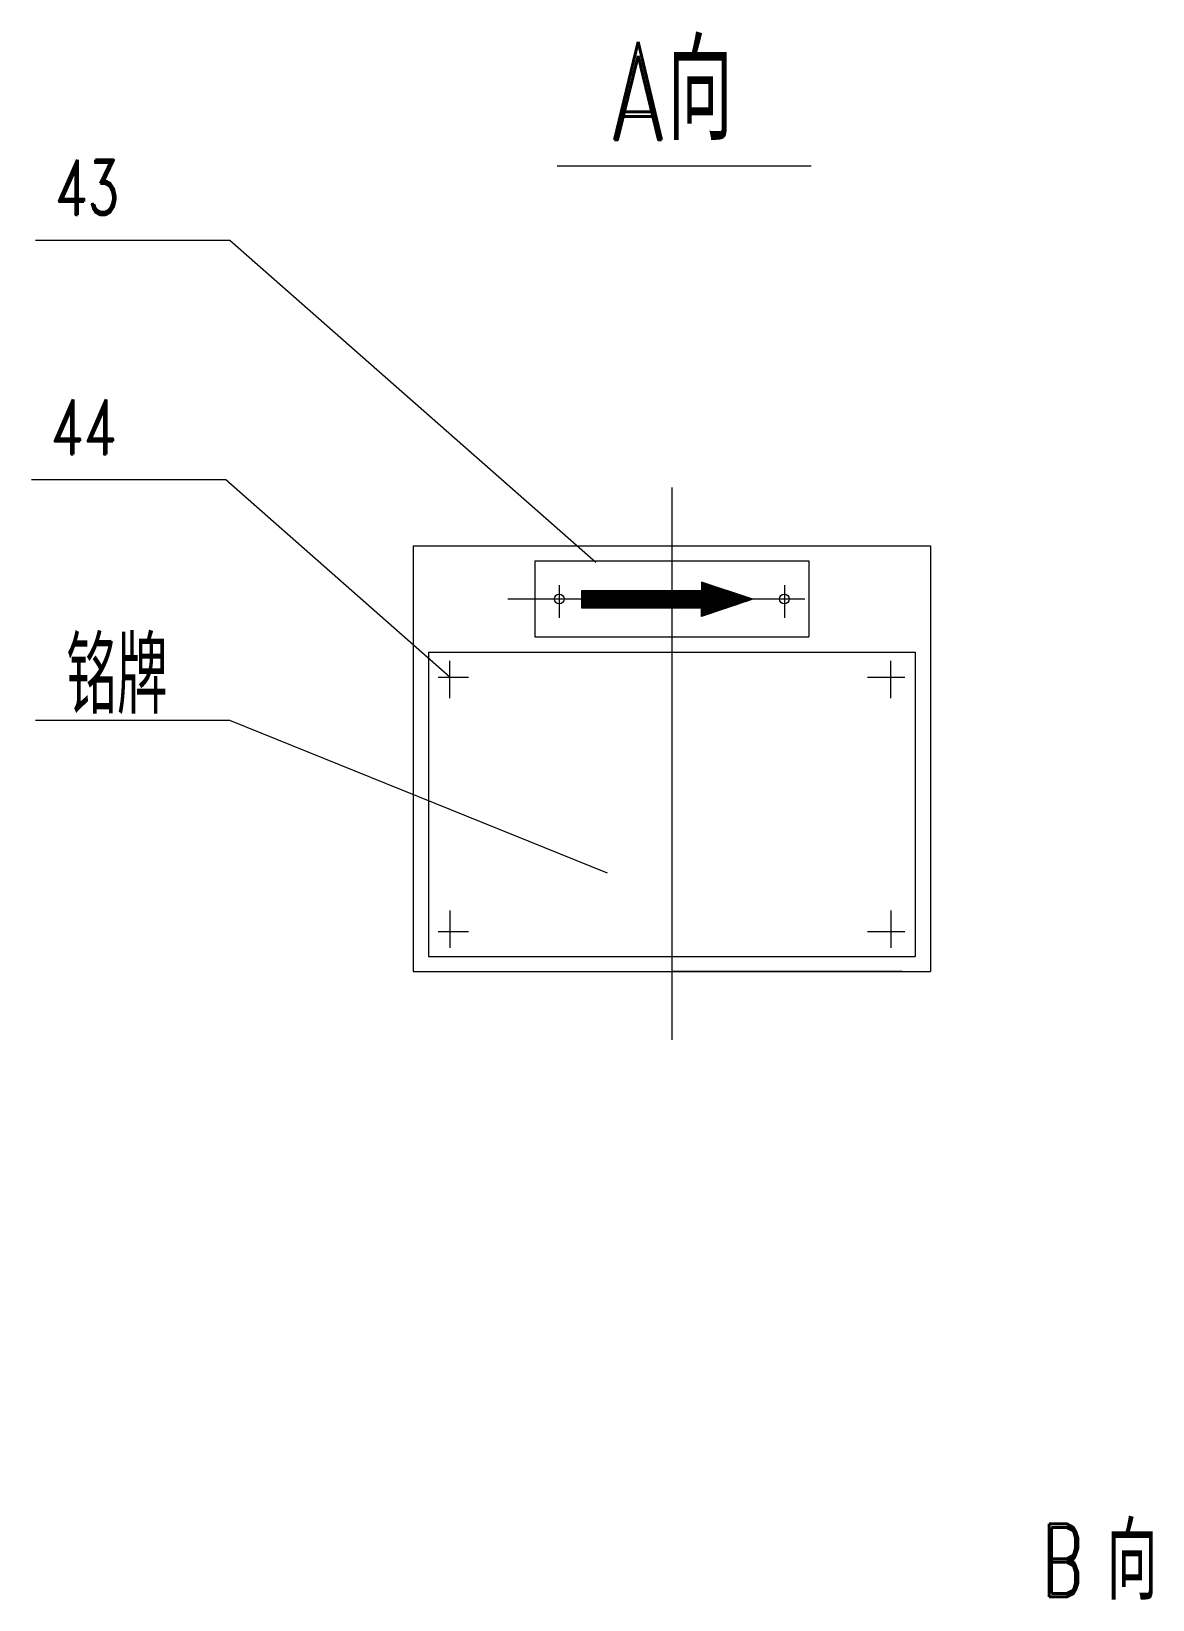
# Model space of a CAD drawing. Header units: millimetres. Extents: x -4 to 1185, y 4 to 845.
# Drawn here: x 669.2 to 756.1, y 266.4 to 388 of the extents above; entities that cross this region are included whole.
import ezdxf

# ---------------------------------------------------------------- set-up
doc = ezdxf.new("R2010")
doc.units = ezdxf.units.MM
doc.header["$LTSCALE"] = 20
for name, pattern in [('DASHDOT-M', [25, 20, -2, 1, -2]), ('DIVIDE-M', [27, 20, -2, 0.5, -2, 0.5, -2]), ('DIVIDE-S', [14.5, 10, -1.5, 0, -1.5, 0, -1.5])]:
    doc.linetypes.add(name, pattern=pattern)
doc.layers.get('0').update_dxf_attribs({"lineweight": 18})
for name, color, linetype, lineweight in [('A1', 4, 'Continuous', 18), ('M1', 7, 'Continuous', 18), ('S1', 7, 'Continuous', 18)]:
    doc.layers.add(name, color=color, linetype=linetype, lineweight=lineweight)
doc.styles.add('HZ', font='romand.shx', dxfattribs={"width": 0.7, "bigfont": 'hz.shx'})

# ---------------------------------------------------------------- blocks, each defined once
blk = doc.blocks.new('*X4')
at = {"color": 0, "linetype": 'Continuous'}
for p, q in [((141.76, 551.98), (144.33, 554.55)), ((141.94, 551.98), (144.6, 554.64)), ((142.11, 551.98), (144.86, 554.73)), ((142.29, 551.98), (145.13, 554.82)), ((142.47, 551.98), (145.39, 554.91)), ((142.64, 551.98), (145.66, 554.99)), ((142.82, 551.98), (145.92, 555.08)), ((143, 551.98), (146.19, 555.17)), ((143.17, 551.98), (146.45, 555.26)), ((143.35, 551.98), (146.72, 555.35)), ((143.53, 551.98), (146.98, 555.44)), ((143.7, 551.98), (147.25, 555.52)), ((143.88, 551.98), (147.51, 555.61)), ((144.06, 551.98), (147.78, 555.7)), ((146.65, 551.98), (144.14, 554.49)), ((144.23, 551.98), (148.04, 555.79)), ((146.83, 551.98), (144.27, 554.53)), ((144.41, 551.98), (148.31, 555.88)), ((147, 551.98), (144.41, 554.58)), ((147.18, 551.98), (144.54, 554.62)), ((144.59, 551.98), (148.57, 555.97)), ((147.36, 551.98), (144.67, 554.67)), ((144.76, 551.98), (148.84, 556.06)), ((147.53, 551.98), (144.8, 554.71)), ((144.94, 551.98), (149.1, 556.14)), ((147.71, 551.98), (144.94, 554.76)), ((147.89, 551.98), (145.07, 554.8)), ((145.12, 551.98), (149.37, 556.23)), ((148.06, 551.98), (145.2, 554.84)), ((145.3, 551.98), (149.63, 556.32)), ((148.24, 551.98), (145.34, 554.89)), ((145.47, 551.98), (149.9, 556.41)), ((148.42, 551.98), (145.47, 554.93)), ((148.59, 551.98), (145.6, 554.98)), ((145.65, 551.98), (150.16, 556.5)), ((148.77, 551.98), (145.73, 555.02)), ((145.83, 551.98), (150.43, 556.59)), ((148.95, 551.98), (145.87, 555.06)), ((146, 551.98), (150.69, 556.67)), ((149.12, 551.98), (146, 555.11)), ((149.3, 551.98), (146.13, 555.15)), ((146.18, 551.98), (150.96, 556.76)), ((149.48, 551.98), (146.26, 555.2)), ((146.36, 551.98), (151.22, 556.85)), ((149.66, 551.98), (146.4, 555.24)), ((146.53, 551.98), (151.49, 556.94)), ((149.83, 551.98), (146.53, 555.29)), ((150.01, 551.98), (146.66, 555.33)), ((146.71, 551.98), (151.62, 556.89)), ((150.19, 551.98), (146.79, 555.37)), ((146.89, 551.98), (151.62, 556.71)), ((150.36, 551.98), (146.93, 555.42)), ((147.06, 551.98), (151.62, 556.54)), ((150.54, 551.98), (147.06, 555.46)), ((150.72, 551.98), (147.19, 555.51)), ((147.24, 551.98), (151.62, 556.36)), ((150.89, 551.98), (147.32, 555.55)), ((147.42, 551.98), (151.62, 556.18)), ((151.07, 551.98), (147.46, 555.59)), ((147.59, 551.98), (151.62, 556.01)), ((151.25, 551.98), (147.59, 555.64)), ((151.42, 551.98), (147.72, 555.68)), ((147.77, 551.98), (151.62, 555.83)), ((151.6, 551.98), (147.85, 555.73)), ((147.95, 551.98), (151.62, 555.65)), ((151.78, 551.98), (147.99, 555.77)), ((151.95, 551.98), (148.12, 555.82)), ((148.12, 551.98), (151.62, 555.48)), ((152.13, 551.98), (148.25, 555.86)), ((148.3, 551.98), (151.62, 555.3)), ((152.31, 551.98), (148.38, 555.9)), ((148.48, 551.98), (151.62, 555.12)), ((152.48, 551.98), (148.52, 555.95)), ((152.66, 551.98), (148.65, 555.99)), ((148.65, 551.98), (151.62, 554.95)), ((152.84, 551.98), (148.78, 556.04)), ((148.83, 551.98), (151.62, 554.77)), ((153.01, 551.98), (148.91, 556.08)), ((149.01, 551.98), (151.62, 554.59)), ((153.19, 551.98), (149.05, 556.13)), ((153.37, 551.98), (149.18, 556.17)), ((149.18, 551.98), (151.68, 554.48)), ((153.54, 551.98), (149.31, 556.21)), ((149.36, 551.98), (151.86, 554.48)), ((153.72, 551.98), (149.45, 556.26)), ((149.54, 551.98), (152.04, 554.48)), ((153.9, 551.98), (149.58, 556.3)), ((154.07, 551.98), (149.71, 556.35)), ((149.71, 551.98), (152.21, 554.48)), ((151.62, 554.62), (149.84, 556.39)), ((149.89, 551.98), (152.39, 554.48)), ((151.62, 554.79), (149.98, 556.43)), ((150.07, 551.98), (152.57, 554.48)), ((151.62, 554.97), (150.11, 556.48)), ((151.62, 555.15), (150.24, 556.52)), ((150.24, 551.98), (152.74, 554.48)), ((151.62, 555.32), (150.37, 556.57)), ((150.42, 551.98), (152.92, 554.48)), ((151.62, 555.5), (150.51, 556.61)), ((150.6, 551.98), (153.1, 554.48)), ((151.62, 555.68), (150.64, 556.66)), ((151.62, 555.85), (150.77, 556.7)), ((150.78, 551.98), (153.28, 554.48)), ((151.62, 556.03), (150.9, 556.74)), ((150.95, 551.98), (153.45, 554.48)), ((151.62, 556.21), (151.04, 556.79)), ((151.13, 551.98), (153.63, 554.48)), ((151.62, 556.38), (151.17, 556.83)), ((151.62, 556.56), (151.3, 556.88)), ((151.31, 551.98), (153.81, 554.48)), ((151.62, 556.74), (151.43, 556.92)), ((151.48, 551.98), (153.98, 554.48)), ((151.62, 556.91), (151.57, 556.96)), ((151.66, 551.98), (154.16, 554.48)), ((154.25, 551.98), (151.75, 554.48)), ((151.84, 551.98), (154.34, 554.48)), ((154.43, 551.98), (151.93, 554.48)), ((152.01, 551.98), (154.51, 554.48)), ((154.6, 551.98), (152.1, 554.48)), ((152.19, 551.98), (154.69, 554.48)), ((154.78, 551.98), (152.28, 554.48)), ((152.37, 551.98), (154.87, 554.48)), ((154.96, 551.98), (152.46, 554.48)), ((152.54, 551.98), (155.04, 554.48)), ((155.14, 551.98), (152.64, 554.48)), ((152.72, 551.98), (155.22, 554.48)), ((155.31, 551.98), (152.81, 554.48)), ((152.9, 551.98), (155.4, 554.48)), ((155.49, 551.98), (152.99, 554.48)), ((153.07, 551.98), (155.57, 554.48)), ((155.67, 551.98), (153.17, 554.48)), ((153.25, 551.98), (155.75, 554.48)), ((155.84, 551.98), (153.34, 554.48)), ((153.43, 551.98), (155.93, 554.48)), ((156.02, 551.98), (153.52, 554.48)), ((153.6, 551.98), (156.1, 554.48)), ((156.2, 551.98), (153.7, 554.48)), ((153.78, 551.98), (156.28, 554.48)), ((156.37, 551.98), (153.87, 554.48)), ((153.96, 551.98), (156.46, 554.48)), ((156.55, 551.98), (154.05, 554.48)), ((154.13, 551.98), (156.63, 554.48)), ((156.73, 551.98), (154.23, 554.48)), ((154.31, 551.98), (156.81, 554.48)), ((156.9, 551.98), (154.4, 554.48)), ((154.49, 551.98), (156.99, 554.48)), ((157.08, 551.98), (154.58, 554.48)), ((154.66, 551.98), (157.16, 554.48)), ((157.26, 551.98), (154.76, 554.48)), ((154.84, 551.98), (157.34, 554.48)), ((157.43, 551.98), (154.93, 554.48)), ((155.02, 551.98), (157.52, 554.48)), ((157.61, 551.98), (155.11, 554.48)), ((155.19, 551.98), (157.69, 554.48)), ((157.79, 551.98), (155.29, 554.48)), ((155.37, 551.98), (157.87, 554.48)), ((157.96, 551.98), (155.46, 554.48)), ((155.55, 551.98), (158.05, 554.48)), ((158.14, 551.98), (155.64, 554.48)), ((155.72, 551.98), (158.22, 554.48)), ((158.32, 551.98), (155.82, 554.48)), ((155.9, 551.98), (158.4, 554.48)), ((158.49, 551.98), (155.99, 554.48)), ((156.08, 551.98), (158.58, 554.48)), ((158.67, 551.98), (156.17, 554.48)), ((156.26, 551.98), (158.76, 554.48)), ((158.85, 551.98), (156.35, 554.48)), ((156.43, 551.98), (158.93, 554.48)), ((159.02, 551.98), (156.52, 554.48)), ((156.61, 551.98), (159.11, 554.48)), ((159.2, 551.98), (156.7, 554.48)), ((156.79, 551.98), (159.29, 554.48)), ((159.38, 551.98), (156.88, 554.48)), ((156.96, 551.98), (159.46, 554.48)), ((159.55, 551.98), (157.05, 554.48)), ((157.14, 551.98), (159.64, 554.48)), ((159.73, 551.98), (157.23, 554.48)), ((157.32, 551.98), (159.82, 554.48)), ((159.91, 551.98), (157.41, 554.48)), ((157.49, 551.98), (159.99, 554.48)), ((160.08, 551.98), (157.58, 554.48)), ((157.67, 551.98), (160.17, 554.48)), ((160.26, 551.98), (157.76, 554.48)), ((157.85, 551.98), (160.35, 554.48)), ((160.44, 551.98), (157.94, 554.48)), ((158.02, 551.98), (160.52, 554.48)), ((160.62, 551.98), (158.12, 554.48)), ((158.2, 551.98), (160.7, 554.48)), ((160.79, 551.98), (158.29, 554.48)), ((158.38, 551.98), (160.88, 554.48)), ((160.97, 551.98), (158.47, 554.48)), ((158.55, 551.98), (161.05, 554.48)), ((161.15, 551.98), (158.65, 554.48)), ((158.73, 551.98), (161.23, 554.48)), ((161.32, 551.98), (158.82, 554.48)), ((158.91, 551.98), (161.41, 554.48)), ((161.5, 551.98), (159, 554.48)), ((159.08, 551.98), (161.58, 554.48)), ((161.68, 551.98), (159.18, 554.48)), ((159.26, 551.98), (161.76, 554.48)), ((161.85, 551.98), (159.35, 554.48)), ((159.44, 551.98), (161.94, 554.48)), ((162.03, 551.98), (159.53, 554.48)), ((159.61, 551.98), (162.11, 554.48)), ((162.21, 551.98), (159.71, 554.48)), ((159.79, 551.98), (162.29, 554.48)), ((162.38, 551.98), (159.88, 554.48)), ((159.97, 551.98), (162.47, 554.48)), ((162.56, 551.98), (160.06, 554.48)), ((160.14, 551.98), (162.64, 554.48)), ((162.74, 551.98), (160.24, 554.48)), ((160.32, 551.98), (162.82, 554.48)), ((162.91, 551.98), (160.41, 554.48)), ((160.5, 551.98), (163, 554.48)), ((163.09, 551.98), (160.59, 554.48)), ((160.67, 551.98), (163.17, 554.48)), ((163.27, 551.98), (160.77, 554.48)), ((160.85, 551.98), (163.35, 554.48)), ((163.44, 551.98), (160.94, 554.48)), ((161.03, 551.98), (163.53, 554.48)), ((163.62, 551.98), (161.12, 554.48)), ((161.21, 551.98), (163.71, 554.48)), ((163.8, 551.98), (161.3, 554.48)), ((161.38, 551.98), (163.88, 554.48)), ((163.97, 551.98), (161.47, 554.48)), ((161.56, 551.98), (164.06, 554.48)), ((164.15, 551.98), (161.65, 554.48)), ((161.74, 551.98), (164.24, 554.48)), ((164.33, 551.98), (161.83, 554.48)), ((161.91, 551.98), (164.41, 554.48)), ((164.5, 551.98), (162, 554.48)), ((162.09, 551.98), (164.59, 554.48)), ((164.68, 551.98), (162.18, 554.48)), ((162.27, 551.98), (164.77, 554.48)), ((164.86, 551.98), (162.36, 554.48)), ((162.44, 551.98), (164.94, 554.48)), ((165.03, 551.98), (162.53, 554.48)), ((162.62, 551.98), (165.12, 554.48)), ((165.21, 551.98), (162.71, 554.48)), ((162.8, 551.98), (165.3, 554.48)), ((165.39, 551.98), (162.89, 554.48)), ((162.97, 551.98), (165.47, 554.48)), ((165.57, 551.98), (163.07, 554.48)), ((163.15, 551.98), (165.65, 554.48)), ((165.74, 551.98), (163.24, 554.48)), ((163.33, 551.98), (165.83, 554.48)), ((165.92, 551.98), (163.42, 554.48)), ((163.5, 551.98), (166, 554.48)), ((166.1, 551.98), (163.6, 554.48)), ((163.68, 551.98), (166.18, 554.48)), ((166.27, 551.98), (163.77, 554.48)), ((163.86, 551.98), (166.36, 554.48)), ((166.45, 551.98), (163.95, 554.48)), ((164.03, 551.98), (166.53, 554.48)), ((166.63, 551.98), (164.13, 554.48)), ((164.21, 551.98), (166.71, 554.48)), ((166.8, 551.98), (164.3, 554.48)), ((164.39, 551.98), (166.89, 554.48)), ((166.98, 551.98), (164.48, 554.48)), ((164.56, 551.98), (167.06, 554.48)), ((167.16, 551.98), (164.66, 554.48)), ((164.74, 551.98), (167.24, 554.48)), ((167.33, 551.98), (164.83, 554.48)), ((164.92, 551.98), (167.42, 554.48)), ((167.51, 551.98), (165.01, 554.48)), ((165.09, 551.98), (167.59, 554.48)), ((167.69, 551.98), (165.19, 554.48)), ((165.27, 551.98), (167.77, 554.48)), ((167.86, 551.98), (165.36, 554.48)), ((165.45, 551.98), (167.95, 554.48)), ((168.04, 551.98), (165.54, 554.48)), ((165.62, 551.98), (168.12, 554.48)), ((168.22, 551.98), (165.72, 554.48)), ((165.8, 551.98), (168.3, 554.48)), ((168.39, 551.98), (165.89, 554.48)), ((165.98, 551.98), (168.48, 554.48)), ((168.57, 551.98), (166.07, 554.48)), ((166.15, 551.98), (168.65, 554.48)), ((168.75, 551.98), (166.25, 554.48)), ((166.33, 551.98), (168.83, 554.48)), ((168.92, 551.98), (166.42, 554.48)), ((166.51, 551.98), (169.01, 554.48)), ((169.1, 551.98), (166.6, 554.48)), ((166.69, 551.98), (169.19, 554.48)), ((169.28, 551.98), (166.78, 554.48)), ((166.86, 551.98), (169.36, 554.48)), ((169.45, 551.98), (166.95, 554.48)), ((167.04, 551.98), (169.54, 554.48)), ((169.63, 551.98), (167.13, 554.48)), ((167.22, 551.98), (169.72, 554.48)), ((169.81, 551.98), (167.31, 554.48)), ((167.39, 551.98), (169.89, 554.48)), ((169.98, 551.98), (167.48, 554.48)), ((167.57, 551.98), (170.07, 554.48)), ((170.16, 551.98), (167.66, 554.48)), ((167.75, 551.98), (170.25, 554.48)), ((170.34, 551.98), (167.84, 554.48)), ((167.92, 551.98), (170.42, 554.48)), ((170.51, 551.98), (168.01, 554.48)), ((168.1, 551.98), (170.6, 554.48)), ((170.69, 551.98), (168.19, 554.48)), ((168.28, 551.98), (170.78, 554.48)), ((170.87, 551.98), (168.37, 554.48)), ((168.45, 551.98), (170.95, 554.48)), ((171.05, 551.98), (168.55, 554.48)), ((168.63, 551.98), (171.13, 554.48)), ((171.22, 551.98), (168.72, 554.48)), ((168.81, 551.98), (171.31, 554.48)), ((171.4, 551.98), (168.9, 554.48)), ((168.98, 551.98), (171.48, 554.48)), ((171.58, 551.98), (169.08, 554.48)), ((169.16, 551.98), (171.66, 554.48)), ((171.75, 551.98), (169.25, 554.48)), ((169.34, 551.98), (171.84, 554.48)), ((171.93, 551.98), (169.43, 554.48)), ((169.51, 551.98), (172.01, 554.48)), ((172.11, 551.98), (169.61, 554.48)), ((169.69, 551.98), (172.19, 554.48)), ((172.28, 551.98), (169.78, 554.48)), ((169.87, 551.98), (172.37, 554.48)), ((172.46, 551.98), (169.96, 554.48)), ((170.04, 551.98), (172.54, 554.48)), ((172.64, 551.98), (170.14, 554.48)), ((170.22, 551.98), (172.72, 554.48)), ((172.81, 551.98), (170.31, 554.48)), ((170.4, 551.98), (172.9, 554.48)), ((172.99, 551.98), (170.49, 554.48)), ((170.57, 551.98), (173.07, 554.48)), ((173.17, 551.98), (170.67, 554.48)), ((170.75, 551.98), (173.25, 554.48)), ((173.34, 551.98), (170.84, 554.48)), ((170.93, 551.98), (173.43, 554.48)), ((173.52, 551.98), (171.02, 554.48)), ((171.1, 551.98), (173.6, 554.48)), ((173.7, 551.98), (171.2, 554.48)), ((171.28, 551.98), (173.78, 554.48)), ((173.87, 551.98), (171.37, 554.48)), ((171.46, 551.98), (173.96, 554.48)), ((174.05, 551.98), (171.55, 554.48)), ((171.63, 551.98), (174.13, 554.48)), ((174.23, 551.98), (171.73, 554.48)), ((171.81, 551.98), (174.31, 554.48)), ((174.4, 551.98), (171.9, 554.48)), ((171.99, 551.98), (174.49, 554.48)), ((174.58, 551.98), (172.08, 554.48)), ((172.17, 551.98), (174.67, 554.48)), ((174.76, 551.98), (172.26, 554.48)), ((172.34, 551.98), (174.84, 554.48)), ((174.93, 551.98), (172.43, 554.48)), ((172.52, 551.98), (175.02, 554.48)), ((175.11, 551.98), (172.61, 554.48)), ((172.7, 551.98), (175.2, 554.48)), ((175.29, 551.98), (172.79, 554.48)), ((172.87, 551.98), (175.37, 554.48)), ((175.46, 551.98), (172.96, 554.48)), ((173.05, 551.98), (175.55, 554.48)), ((175.64, 551.98), (173.14, 554.48)), ((173.23, 551.98), (175.73, 554.48)), ((175.82, 551.98), (173.32, 554.48)), ((173.4, 551.98), (175.9, 554.48)), ((175.99, 551.98), (173.49, 554.48)), ((173.58, 551.98), (176.08, 554.48)), ((176.17, 551.98), (173.67, 554.48)), ((173.76, 551.98), (176.26, 554.48)), ((176.35, 551.98), (173.85, 554.48)), ((173.93, 551.98), (176.43, 554.48)), ((176.53, 551.98), (174.03, 554.48)), ((174.11, 551.98), (176.61, 554.48)), ((176.7, 551.98), (174.2, 554.48)), ((174.29, 551.98), (176.79, 554.48)), ((176.88, 551.98), (174.38, 554.48)), ((174.46, 551.98), (176.96, 554.48)), ((177.06, 551.98), (174.56, 554.48)), ((174.64, 551.98), (177.14, 554.48)), ((177.23, 551.98), (174.73, 554.48)), ((174.82, 551.98), (177.32, 554.48)), ((177.41, 551.98), (174.91, 554.48)), ((174.99, 551.98), (177.49, 554.48)), ((177.59, 551.98), (175.09, 554.48)), ((175.17, 551.98), (177.67, 554.48)), ((177.76, 551.98), (175.26, 554.48)), ((175.35, 551.98), (177.85, 554.48)), ((177.94, 551.98), (175.44, 554.48)), ((175.52, 551.98), (178.02, 554.48)), ((178.12, 551.98), (175.62, 554.48)), ((175.7, 551.98), (178.2, 554.48)), ((178.29, 551.98), (175.79, 554.48)), ((175.88, 551.98), (178.38, 554.48)), ((178.47, 551.98), (175.97, 554.48)), ((176.05, 551.98), (178.55, 554.48)), ((178.65, 551.98), (176.15, 554.48)), ((176.23, 551.98), (178.73, 554.48)), ((178.82, 551.98), (176.32, 554.48)), ((176.41, 551.98), (178.91, 554.48)), ((179, 551.98), (176.5, 554.48)), ((176.58, 551.98), (179.08, 554.48)), ((179.18, 551.98), (176.68, 554.48)), ((176.76, 551.98), (179.26, 554.48)), ((179.35, 551.98), (176.85, 554.48)), ((176.94, 551.98), (179.44, 554.48)), ((179.53, 551.98), (177.03, 554.48)), ((177.11, 551.98), (179.61, 554.48)), ((179.71, 551.98), (177.21, 554.48)), ((177.29, 551.98), (179.79, 554.48)), ((179.88, 551.98), (177.38, 554.48)), ((177.47, 551.98), (179.97, 554.48)), ((180.06, 551.98), (177.56, 554.48)), ((177.65, 551.98), (180.15, 554.48)), ((180.24, 551.98), (177.74, 554.48)), ((177.82, 551.98), (180.32, 554.48)), ((180.41, 551.98), (177.91, 554.48)), ((178, 551.98), (180.5, 554.48)), ((180.59, 551.98), (178.09, 554.48)), ((178.18, 551.98), (180.68, 554.48)), ((180.77, 551.98), (178.27, 554.48)), ((178.35, 551.98), (180.85, 554.48)), ((180.94, 551.98), (178.44, 554.48)), ((178.53, 551.98), (181.03, 554.48)), ((181.12, 551.98), (178.62, 554.48)), ((178.71, 551.98), (181.21, 554.48)), ((181.3, 551.98), (178.8, 554.48)), ((178.88, 551.98), (181.38, 554.48)), ((181.47, 551.98), (178.97, 554.48)), ((179.06, 551.98), (181.56, 554.48)), ((181.65, 551.98), (179.15, 554.48)), ((179.24, 551.98), (181.74, 554.48)), ((181.83, 551.98), (179.33, 554.48)), ((179.41, 551.98), (181.91, 554.48)), ((182.01, 551.98), (179.51, 554.48)), ((179.59, 551.98), (182.09, 554.48)), ((182.18, 551.98), (179.68, 554.48)), ((179.77, 551.98), (182.27, 554.48)), ((182.36, 551.98), (179.86, 554.48)), ((179.94, 551.98), (182.44, 554.48)), ((182.54, 551.98), (180.04, 554.48)), ((180.12, 551.98), (182.62, 554.48)), ((182.71, 551.98), (180.21, 554.48)), ((180.3, 551.98), (182.8, 554.48)), ((182.89, 551.98), (180.39, 554.48)), ((180.47, 551.98), (182.97, 554.48)), ((183.07, 551.98), (180.57, 554.48)), ((180.65, 551.98), (183.15, 554.48)), ((183.24, 551.98), (180.74, 554.48)), ((180.83, 551.98), (183.33, 554.48)), ((183.42, 551.98), (180.92, 554.48)), ((181, 551.98), (183.5, 554.48)), ((183.6, 551.98), (181.1, 554.48)), ((181.18, 551.98), (183.68, 554.48)), ((183.77, 551.98), (181.27, 554.48)), ((181.36, 551.98), (183.86, 554.48)), ((183.95, 551.98), (181.45, 554.48)), ((181.53, 551.98), (184.03, 554.48)), ((184.13, 551.98), (181.63, 554.48)), ((181.71, 551.98), (184.21, 554.48)), ((184.3, 551.98), (181.8, 554.48)), ((181.89, 551.98), (184.39, 554.48)), ((184.48, 551.98), (181.98, 554.48)), ((182.06, 551.98), (184.56, 554.48)), ((184.66, 551.98), (182.16, 554.48)), ((182.24, 551.98), (184.74, 554.48)), ((184.83, 551.98), (182.33, 554.48)), ((182.42, 551.98), (184.92, 554.48)), ((185.01, 551.98), (182.51, 554.48)), ((182.6, 551.98), (185.1, 554.48)), ((185.19, 551.98), (182.69, 554.48)), ((182.77, 551.98), (185.27, 554.48)), ((185.36, 551.98), (182.86, 554.48)), ((182.95, 551.98), (185.45, 554.48)), ((185.54, 551.98), (183.04, 554.48)), ((183.13, 551.98), (185.63, 554.48)), ((185.72, 551.98), (183.22, 554.48)), ((183.3, 551.98), (185.8, 554.48)), ((185.89, 551.98), (183.39, 554.48)), ((183.48, 551.98), (185.98, 554.48)), ((186.07, 551.98), (183.57, 554.48)), ((183.66, 551.98), (186.16, 554.48)), ((186.25, 551.98), (183.75, 554.48)), ((183.83, 551.98), (186.33, 554.48)), ((186.42, 551.98), (183.92, 554.48)), ((184.01, 551.98), (186.51, 554.48)), ((186.6, 551.98), (184.1, 554.48)), ((186.62, 552.14), (184.28, 554.48)), ((186.62, 552.32), (184.46, 554.48)), ((186.62, 552.5), (184.63, 554.48)), ((186.62, 552.67), (184.81, 554.48)), ((186.62, 552.85), (184.99, 554.48)), ((186.62, 553.03), (185.16, 554.48)), ((186.62, 553.2), (185.34, 554.48)), ((186.62, 553.38), (185.52, 554.48)), ((186.62, 553.56), (185.69, 554.48)), ((186.62, 553.73), (185.87, 554.48)), ((186.62, 553.91), (186.05, 554.48)), ((186.62, 554.09), (186.22, 554.48)), ((186.62, 554.26), (186.4, 554.48)), ((186.62, 554.44), (186.58, 554.48)), ((136.63, 551.98), (136.64, 551.99)), ((136.63, 551.98), (136.63, 551.98)), ((136.75, 551.98), (136.72, 552.02)), ((136.82, 551.92), (136.75, 551.98)), ((136.76, 551.93), (136.81, 551.98)), ((136.81, 551.98), (136.91, 552.08)), ((136.93, 551.98), (136.85, 552.06)), ((136.89, 551.89), (136.99, 551.98)), ((137.08, 551.83), (136.93, 551.98)), ((137.1, 551.98), (136.98, 552.1)), ((136.99, 551.98), (137.17, 552.17)), ((137.03, 551.85), (137.16, 551.98)), ((137.35, 551.74), (137.1, 551.98)), ((137.28, 551.98), (137.12, 552.15)), ((137.16, 551.98), (137.44, 552.25)), ((137.16, 551.8), (137.34, 551.98)), ((137.46, 551.98), (137.25, 552.19)), ((137.61, 551.65), (137.28, 551.98)), ((137.29, 551.76), (137.52, 551.98)), ((137.34, 551.98), (137.7, 552.34)), ((137.63, 551.98), (137.38, 552.24)), ((137.42, 551.71), (137.69, 551.98)), ((137.88, 551.56), (137.46, 551.98)), ((137.81, 551.98), (137.51, 552.28)), ((137.52, 551.98), (137.97, 552.43)), ((137.56, 551.67), (137.87, 551.98)), ((138.14, 551.47), (137.63, 551.98)), ((137.99, 551.98), (137.65, 552.32)), ((137.69, 551.98), (138.23, 552.52)), ((137.69, 551.62), (138.05, 551.98)), ((138.16, 551.98), (137.78, 552.37)), ((138.41, 551.39), (137.81, 551.98)), ((137.82, 551.58), (138.22, 551.98)), ((137.87, 551.98), (138.5, 552.61)), ((138.34, 551.98), (137.91, 552.41)), ((137.96, 551.54), (138.4, 551.98)), ((138.67, 551.3), (137.99, 551.98)), ((138.52, 551.98), (138.04, 552.46)), ((138.05, 551.98), (138.76, 552.7)), ((138.09, 551.49), (138.58, 551.98)), ((138.94, 551.21), (138.16, 551.98)), ((138.69, 551.98), (138.18, 552.5)), ((138.22, 551.98), (139.03, 552.78)), ((138.22, 551.45), (138.75, 551.98)), ((138.87, 551.98), (138.31, 552.55)), ((139.2, 551.12), (138.34, 551.98)), ((138.35, 551.4), (138.93, 551.98)), ((138.4, 551.98), (139.29, 552.87)), ((139.05, 551.98), (138.44, 552.59)), ((138.49, 551.36), (139.11, 551.98)), ((139.47, 551.03), (138.52, 551.98)), ((139.23, 551.98), (138.57, 552.63)), ((138.58, 551.98), (139.56, 552.96)), ((138.62, 551.32), (139.28, 551.98)), ((139.73, 550.94), (138.69, 551.98)), ((139.4, 551.98), (138.71, 552.68)), ((138.75, 551.98), (139.82, 553.05)), ((138.75, 551.27), (139.46, 551.98)), ((139.58, 551.98), (138.84, 552.72)), ((140, 550.86), (138.87, 551.98)), ((138.88, 551.23), (139.64, 551.98)), ((138.93, 551.98), (140.09, 553.14)), ((139.76, 551.98), (138.97, 552.77)), ((139.02, 551.18), (139.82, 551.98)), ((140.26, 550.77), (139.05, 551.98)), ((139.93, 551.98), (139.1, 552.81)), ((139.11, 551.98), (140.35, 553.23)), ((139.15, 551.14), (139.99, 551.98)), ((140.53, 550.68), (139.23, 551.98)), ((140.11, 551.98), (139.24, 552.85)), ((139.28, 551.98), (140.62, 553.32)), ((139.28, 551.09), (140.17, 551.98)), ((140.29, 551.98), (139.37, 552.9)), ((140.79, 550.59), (139.4, 551.98)), ((139.41, 551.05), (140.35, 551.98)), ((139.46, 551.98), (140.88, 553.4)), ((140.46, 551.98), (139.5, 552.94)), ((139.55, 551.01), (140.52, 551.98)), ((141.06, 550.5), (139.58, 551.98)), ((140.64, 551.98), (139.63, 552.99)), ((139.64, 551.98), (141.15, 553.49)), ((139.68, 550.96), (140.7, 551.98)), ((141.32, 550.41), (139.76, 551.98)), ((140.82, 551.98), (139.77, 553.03)), ((139.81, 550.92), (140.88, 551.98)), ((139.82, 551.98), (141.41, 553.58)), ((140.99, 551.98), (139.9, 553.08)), ((141.59, 550.32), (139.93, 551.98)), ((139.94, 550.87), (141.05, 551.98)), ((139.99, 551.98), (141.68, 553.67)), ((141.17, 551.98), (140.03, 553.12)), ((140.08, 550.83), (141.23, 551.98)), ((141.85, 550.24), (140.11, 551.98)), ((141.35, 551.98), (140.16, 553.16)), ((140.17, 551.98), (141.94, 553.76)), ((140.21, 550.79), (141.41, 551.98)), ((142.12, 550.15), (140.29, 551.98)), ((141.52, 551.98), (140.3, 553.21)), ((140.34, 550.74), (141.58, 551.98)), ((140.35, 551.98), (142.21, 553.85)), ((141.7, 551.98), (140.43, 553.25)), ((142.39, 550.06), (140.46, 551.98)), ((140.47, 550.7), (141.76, 551.98)), ((140.52, 551.98), (142.47, 553.93)), ((141.88, 551.98), (140.56, 553.3)), ((140.61, 550.65), (141.94, 551.98)), ((142.65, 549.97), (140.64, 551.98)), ((142.05, 551.98), (140.69, 553.34)), ((140.7, 551.98), (142.74, 554.02)), ((140.74, 550.61), (142.11, 551.98)), ((142.92, 549.88), (140.82, 551.98)), ((142.23, 551.98), (140.83, 553.39)), ((140.87, 550.56), (142.29, 551.98)), ((140.88, 551.98), (143, 554.11)), ((142.41, 551.98), (140.96, 553.43)), ((143.18, 549.79), (140.99, 551.98)), ((141, 550.52), (142.47, 551.98)), ((141.05, 551.98), (143.27, 554.2)), ((142.58, 551.98), (141.09, 553.47)), ((141.14, 550.48), (142.64, 551.98)), ((143.45, 549.71), (141.17, 551.98)), ((141.23, 551.98), (143.53, 554.29)), ((142.76, 551.98), (141.23, 553.52)), ((141.27, 550.43), (142.82, 551.98)), ((143.71, 549.62), (141.35, 551.98)), ((142.94, 551.98), (141.36, 553.56)), ((141.4, 550.39), (143, 551.98)), ((141.41, 551.98), (143.8, 554.38)), ((143.11, 551.98), (141.49, 553.61)), ((143.98, 549.53), (141.52, 551.98)), ((141.53, 550.34), (143.17, 551.98)), ((141.58, 551.98), (144.07, 554.46)), ((143.29, 551.98), (141.62, 553.65)), ((141.67, 550.3), (143.35, 551.98)), ((144.24, 549.44), (141.7, 551.98)), ((143.47, 551.98), (141.76, 553.69)), ((141.8, 550.25), (143.53, 551.98)), ((144.51, 549.35), (141.88, 551.98)), ((143.64, 551.98), (141.89, 553.74)), ((141.93, 550.21), (143.7, 551.98)), ((143.82, 551.98), (142.02, 553.78)), ((144.77, 549.26), (142.05, 551.98)), ((142.07, 550.17), (143.88, 551.98)), ((144, 551.98), (142.15, 553.83)), ((142.2, 550.12), (144.06, 551.98)), ((145.04, 549.18), (142.23, 551.98)), ((144.18, 551.98), (142.29, 553.87)), ((142.33, 550.08), (144.23, 551.98)), ((145.3, 549.09), (142.41, 551.98)), ((144.35, 551.98), (142.42, 553.92)), ((142.46, 550.03), (144.41, 551.98)), ((144.53, 551.98), (142.55, 553.96)), ((145.57, 549), (142.58, 551.98)), ((142.6, 549.99), (144.59, 551.98)), ((144.71, 551.98), (142.68, 554)), ((142.73, 549.95), (144.76, 551.98)), ((145.83, 548.91), (142.76, 551.98)), ((144.88, 551.98), (142.82, 554.05)), ((142.86, 549.9), (144.94, 551.98)), ((146.1, 548.82), (142.94, 551.98)), ((145.06, 551.98), (142.95, 554.09)), ((142.99, 549.86), (145.12, 551.98)), ((145.24, 551.98), (143.08, 554.14)), ((146.36, 548.73), (143.11, 551.98)), ((143.13, 549.81), (145.3, 551.98)), ((145.41, 551.98), (143.21, 554.18)), ((143.26, 549.77), (145.47, 551.98)), ((146.63, 548.65), (143.29, 551.98)), ((145.59, 551.98), (143.35, 554.22)), ((143.39, 549.72), (145.65, 551.98)), ((146.89, 548.56), (143.47, 551.98)), ((145.77, 551.98), (143.48, 554.27)), ((143.52, 549.68), (145.83, 551.98)), ((145.94, 551.98), (143.61, 554.31)), ((147.16, 548.47), (143.64, 551.98)), ((143.66, 549.64), (146, 551.98)), ((146.12, 551.98), (143.74, 554.36)), ((143.79, 549.59), (146.18, 551.98)), ((147.42, 548.38), (143.82, 551.98)), ((146.3, 551.98), (143.88, 554.4)), ((143.92, 549.55), (146.36, 551.98)), ((147.69, 548.29), (144, 551.98)), ((146.47, 551.98), (144.01, 554.45)), ((144.05, 549.5), (146.53, 551.98)), ((147.95, 548.2), (144.18, 551.98)), ((144.19, 549.46), (146.71, 551.98)), ((144.32, 549.42), (146.89, 551.98)), ((148.22, 548.12), (144.35, 551.98)), ((144.45, 549.37), (147.06, 551.98)), ((148.48, 548.03), (144.53, 551.98)), ((144.58, 549.33), (147.24, 551.98)), ((148.75, 547.94), (144.71, 551.98)), ((144.72, 549.28), (147.42, 551.98)), ((144.85, 549.24), (147.59, 551.98)), ((149.01, 547.85), (144.88, 551.98)), ((144.98, 549.19), (147.77, 551.98)), ((149.28, 547.76), (145.06, 551.98)), ((145.11, 549.15), (147.95, 551.98)), ((149.54, 547.67), (145.24, 551.98)), ((145.25, 549.11), (148.12, 551.98)), ((145.38, 549.06), (148.3, 551.98)), ((149.81, 547.58), (145.41, 551.98)), ((145.51, 549.02), (148.48, 551.98)), ((150.07, 547.5), (145.59, 551.98)), ((145.64, 548.97), (148.65, 551.98)), ((150.34, 547.41), (145.77, 551.98)), ((145.78, 548.93), (148.83, 551.98)), ((145.91, 548.88), (149.01, 551.98)), ((150.61, 547.32), (145.94, 551.98)), ((146.04, 548.84), (149.18, 551.98)), ((150.87, 547.23), (146.12, 551.98)), ((146.18, 548.8), (149.36, 551.98)), ((151.14, 547.14), (146.3, 551.98)), ((146.31, 548.75), (149.54, 551.98)), ((146.44, 548.71), (149.71, 551.98)), ((151.4, 547.05), (146.47, 551.98)), ((146.57, 548.66), (149.89, 551.98)), ((151.62, 547.01), (146.65, 551.98)), ((146.71, 548.62), (150.07, 551.98)), ((151.62, 547.19), (146.83, 551.98)), ((146.84, 548.58), (150.24, 551.98)), ((146.97, 548.53), (150.42, 551.98)), ((151.62, 547.37), (147, 551.98)), ((147.1, 548.49), (150.6, 551.98)), ((151.62, 547.54), (147.18, 551.98)), ((147.24, 548.44), (150.78, 551.98)), ((151.62, 547.72), (147.36, 551.98)), ((147.37, 548.4), (150.95, 551.98)), ((147.5, 548.35), (151.13, 551.98)), ((151.62, 547.9), (147.53, 551.98)), ((147.63, 548.31), (151.31, 551.98)), ((151.62, 548.07), (147.71, 551.98)), ((147.77, 548.27), (151.48, 551.98)), ((151.62, 548.25), (147.89, 551.98)), ((147.9, 548.22), (151.66, 551.98)), ((148.03, 548.18), (151.84, 551.98)), ((151.62, 548.43), (148.06, 551.98)), ((148.16, 548.13), (152.01, 551.98)), ((151.62, 548.6), (148.24, 551.98)), ((148.3, 548.09), (152.19, 551.98)), ((151.62, 548.78), (148.42, 551.98)), ((148.43, 548.05), (152.37, 551.98)), ((148.56, 548), (152.54, 551.98)), ((151.62, 548.96), (148.59, 551.98)), ((148.69, 547.96), (152.72, 551.98)), ((151.62, 549.14), (148.77, 551.98)), ((148.83, 547.91), (152.9, 551.98)), ((151.62, 549.31), (148.95, 551.98)), ((148.96, 547.87), (153.07, 551.98)), ((149.09, 547.82), (153.25, 551.98)), ((151.62, 549.48), (149.12, 551.98)), ((149.22, 547.78), (153.43, 551.98)), ((151.8, 549.48), (149.3, 551.98)), ((149.36, 547.74), (153.6, 551.98)), ((151.98, 549.48), (149.48, 551.98)), ((149.49, 547.69), (153.78, 551.98)), ((149.62, 547.65), (153.96, 551.98)), ((152.16, 549.48), (149.66, 551.98)), ((152.33, 549.48), (149.83, 551.98)), ((152.51, 549.48), (150.01, 551.98)), ((152.69, 549.48), (150.19, 551.98)), ((152.86, 549.48), (150.36, 551.98)), ((153.04, 549.48), (150.54, 551.98)), ((153.22, 549.48), (150.72, 551.98)), ((153.39, 549.48), (150.89, 551.98)), ((153.57, 549.48), (151.07, 551.98)), ((153.75, 549.48), (151.25, 551.98)), ((153.92, 549.48), (151.42, 551.98)), ((154.1, 549.48), (151.6, 551.98)), ((151.63, 549.48), (154.13, 551.98)), ((154.28, 549.48), (151.78, 551.98)), ((151.81, 549.48), (154.31, 551.98)), ((154.45, 549.48), (151.95, 551.98)), ((151.99, 549.48), (154.49, 551.98)), ((154.63, 549.48), (152.13, 551.98)), ((152.16, 549.48), (154.66, 551.98)), ((154.81, 549.48), (152.31, 551.98)), ((152.34, 549.48), (154.84, 551.98)), ((154.98, 549.48), (152.48, 551.98)), ((152.52, 549.48), (155.02, 551.98)), ((155.16, 549.48), (152.66, 551.98)), ((152.69, 549.48), (155.19, 551.98)), ((155.34, 549.48), (152.84, 551.98)), ((152.87, 549.48), (155.37, 551.98)), ((155.51, 549.48), (153.01, 551.98)), ((153.05, 549.48), (155.55, 551.98)), ((155.69, 549.48), (153.19, 551.98)), ((153.22, 549.48), (155.72, 551.98)), ((155.87, 549.48), (153.37, 551.98)), ((153.4, 549.48), (155.9, 551.98)), ((156.04, 549.48), (153.54, 551.98)), ((153.58, 549.48), (156.08, 551.98)), ((156.22, 549.48), (153.72, 551.98)), ((153.76, 549.48), (156.26, 551.98)), ((156.4, 549.48), (153.9, 551.98)), ((153.93, 549.48), (156.43, 551.98)), ((156.57, 549.48), (154.07, 551.98)), ((154.11, 549.48), (156.61, 551.98)), ((156.75, 549.48), (154.25, 551.98)), ((154.29, 549.48), (156.79, 551.98)), ((156.93, 549.48), (154.43, 551.98)), ((154.46, 549.48), (156.96, 551.98)), ((157.1, 549.48), (154.6, 551.98)), ((154.64, 549.48), (157.14, 551.98)), ((157.28, 549.48), (154.78, 551.98)), ((154.82, 549.48), (157.32, 551.98)), ((157.46, 549.48), (154.96, 551.98)), ((154.99, 549.48), (157.49, 551.98)), ((157.64, 549.48), (155.14, 551.98)), ((155.17, 549.48), (157.67, 551.98)), ((157.81, 549.48), (155.31, 551.98)), ((155.35, 549.48), (157.85, 551.98)), ((157.99, 549.48), (155.49, 551.98)), ((155.52, 549.48), (158.02, 551.98)), ((158.17, 549.48), (155.67, 551.98)), ((155.7, 549.48), (158.2, 551.98)), ((158.34, 549.48), (155.84, 551.98)), ((155.88, 549.48), (158.38, 551.98)), ((158.52, 549.48), (156.02, 551.98)), ((156.05, 549.48), (158.55, 551.98)), ((158.7, 549.48), (156.2, 551.98)), ((156.23, 549.48), (158.73, 551.98)), ((158.87, 549.48), (156.37, 551.98)), ((156.41, 549.48), (158.91, 551.98)), ((159.05, 549.48), (156.55, 551.98)), ((156.58, 549.48), (159.08, 551.98)), ((159.23, 549.48), (156.73, 551.98)), ((156.76, 549.48), (159.26, 551.98)), ((159.4, 549.48), (156.9, 551.98)), ((156.94, 549.48), (159.44, 551.98)), ((159.58, 549.48), (157.08, 551.98)), ((157.11, 549.48), (159.61, 551.98)), ((159.76, 549.48), (157.26, 551.98)), ((157.29, 549.48), (159.79, 551.98)), ((159.93, 549.48), (157.43, 551.98)), ((157.47, 549.48), (159.97, 551.98)), ((160.11, 549.48), (157.61, 551.98)), ((157.64, 549.48), (160.14, 551.98)), ((160.29, 549.48), (157.79, 551.98)), ((157.82, 549.48), (160.32, 551.98)), ((160.46, 549.48), (157.96, 551.98)), ((158, 549.48), (160.5, 551.98)), ((160.64, 549.48), (158.14, 551.98)), ((158.17, 549.48), (160.67, 551.98)), ((160.82, 549.48), (158.32, 551.98)), ((158.35, 549.48), (160.85, 551.98)), ((160.99, 549.48), (158.49, 551.98)), ((158.53, 549.48), (161.03, 551.98)), ((161.17, 549.48), (158.67, 551.98)), ((158.71, 549.48), (161.21, 551.98)), ((161.35, 549.48), (158.85, 551.98)), ((158.88, 549.48), (161.38, 551.98)), ((161.52, 549.48), (159.02, 551.98)), ((159.06, 549.48), (161.56, 551.98)), ((161.7, 549.48), (159.2, 551.98)), ((159.24, 549.48), (161.74, 551.98)), ((161.88, 549.48), (159.38, 551.98)), ((159.41, 549.48), (161.91, 551.98)), ((162.05, 549.48), (159.55, 551.98)), ((159.59, 549.48), (162.09, 551.98)), ((162.23, 549.48), (159.73, 551.98)), ((159.77, 549.48), (162.27, 551.98)), ((162.41, 549.48), (159.91, 551.98)), ((159.94, 549.48), (162.44, 551.98)), ((162.58, 549.48), (160.08, 551.98)), ((160.12, 549.48), (162.62, 551.98)), ((162.76, 549.48), (160.26, 551.98)), ((160.3, 549.48), (162.8, 551.98)), ((162.94, 549.48), (160.44, 551.98)), ((160.47, 549.48), (162.97, 551.98)), ((163.12, 549.48), (160.62, 551.98)), ((160.65, 549.48), (163.15, 551.98)), ((163.29, 549.48), (160.79, 551.98)), ((160.83, 549.48), (163.33, 551.98)), ((163.47, 549.48), (160.97, 551.98)), ((161, 549.48), (163.5, 551.98)), ((163.65, 549.48), (161.15, 551.98)), ((161.18, 549.48), (163.68, 551.98)), ((163.82, 549.48), (161.32, 551.98)), ((161.36, 549.48), (163.86, 551.98)), ((164, 549.48), (161.5, 551.98)), ((161.53, 549.48), (164.03, 551.98)), ((164.18, 549.48), (161.68, 551.98)), ((161.71, 549.48), (164.21, 551.98)), ((164.35, 549.48), (161.85, 551.98)), ((161.89, 549.48), (164.39, 551.98)), ((164.53, 549.48), (162.03, 551.98)), ((162.06, 549.48), (164.56, 551.98)), ((164.71, 549.48), (162.21, 551.98)), ((162.24, 549.48), (164.74, 551.98)), ((164.88, 549.48), (162.38, 551.98)), ((162.42, 549.48), (164.92, 551.98)), ((165.06, 549.48), (162.56, 551.98)), ((162.59, 549.48), (165.09, 551.98)), ((165.24, 549.48), (162.74, 551.98)), ((162.77, 549.48), (165.27, 551.98)), ((165.41, 549.48), (162.91, 551.98)), ((162.95, 549.48), (165.45, 551.98)), ((165.59, 549.48), (163.09, 551.98)), ((163.12, 549.48), (165.62, 551.98)), ((165.77, 549.48), (163.27, 551.98)), ((163.3, 549.48), (165.8, 551.98)), ((165.94, 549.48), (163.44, 551.98)), ((163.48, 549.48), (165.98, 551.98)), ((166.12, 549.48), (163.62, 551.98)), ((163.65, 549.48), (166.15, 551.98)), ((166.3, 549.48), (163.8, 551.98)), ((163.83, 549.48), (166.33, 551.98)), ((166.47, 549.48), (163.97, 551.98)), ((164.01, 549.48), (166.51, 551.98)), ((166.65, 549.48), (164.15, 551.98)), ((164.19, 549.48), (166.69, 551.98)), ((166.83, 549.48), (164.33, 551.98)), ((164.36, 549.48), (166.86, 551.98)), ((167, 549.48), (164.5, 551.98)), ((164.54, 549.48), (167.04, 551.98)), ((167.18, 549.48), (164.68, 551.98)), ((164.72, 549.48), (167.22, 551.98)), ((167.36, 549.48), (164.86, 551.98)), ((164.89, 549.48), (167.39, 551.98)), ((167.53, 549.48), (165.03, 551.98)), ((165.07, 549.48), (167.57, 551.98)), ((167.71, 549.48), (165.21, 551.98)), ((165.25, 549.48), (167.75, 551.98)), ((167.89, 549.48), (165.39, 551.98)), ((165.42, 549.48), (167.92, 551.98)), ((168.07, 549.48), (165.57, 551.98)), ((165.6, 549.48), (168.1, 551.98)), ((168.24, 549.48), (165.74, 551.98)), ((165.78, 549.48), (168.28, 551.98)), ((168.42, 549.48), (165.92, 551.98)), ((165.95, 549.48), (168.45, 551.98)), ((168.6, 549.48), (166.1, 551.98)), ((166.13, 549.48), (168.63, 551.98)), ((168.77, 549.48), (166.27, 551.98)), ((166.31, 549.48), (168.81, 551.98)), ((168.95, 549.48), (166.45, 551.98)), ((166.48, 549.48), (168.98, 551.98)), ((169.13, 549.48), (166.63, 551.98)), ((166.66, 549.48), (169.16, 551.98)), ((169.3, 549.48), (166.8, 551.98)), ((166.84, 549.48), (169.34, 551.98)), ((169.48, 549.48), (166.98, 551.98)), ((167.01, 549.48), (169.51, 551.98)), ((169.66, 549.48), (167.16, 551.98)), ((167.19, 549.48), (169.69, 551.98)), ((169.83, 549.48), (167.33, 551.98)), ((167.37, 549.48), (169.87, 551.98)), ((170.01, 549.48), (167.51, 551.98)), ((167.54, 549.48), (170.04, 551.98)), ((170.19, 549.48), (167.69, 551.98)), ((167.72, 549.48), (170.22, 551.98)), ((170.36, 549.48), (167.86, 551.98)), ((167.9, 549.48), (170.4, 551.98)), ((170.54, 549.48), (168.04, 551.98)), ((168.07, 549.48), (170.57, 551.98)), ((170.72, 549.48), (168.22, 551.98)), ((168.25, 549.48), (170.75, 551.98)), ((170.89, 549.48), (168.39, 551.98)), ((168.43, 549.48), (170.93, 551.98)), ((171.07, 549.48), (168.57, 551.98)), ((168.6, 549.48), (171.1, 551.98)), ((171.25, 549.48), (168.75, 551.98)), ((168.78, 549.48), (171.28, 551.98)), ((171.42, 549.48), (168.92, 551.98)), ((168.96, 549.48), (171.46, 551.98)), ((171.6, 549.48), (169.1, 551.98)), ((169.13, 549.48), (171.63, 551.98)), ((171.78, 549.48), (169.28, 551.98)), ((169.31, 549.48), (171.81, 551.98)), ((171.95, 549.48), (169.45, 551.98)), ((169.49, 549.48), (171.99, 551.98)), ((172.13, 549.48), (169.63, 551.98)), ((169.67, 549.48), (172.17, 551.98)), ((172.31, 549.48), (169.81, 551.98)), ((169.84, 549.48), (172.34, 551.98)), ((172.48, 549.48), (169.98, 551.98)), ((170.02, 549.48), (172.52, 551.98)), ((172.66, 549.48), (170.16, 551.98)), ((170.2, 549.48), (172.7, 551.98)), ((172.84, 549.48), (170.34, 551.98)), ((170.37, 549.48), (172.87, 551.98)), ((173.01, 549.48), (170.51, 551.98)), ((170.55, 549.48), (173.05, 551.98)), ((173.19, 549.48), (170.69, 551.98)), ((170.73, 549.48), (173.23, 551.98)), ((173.37, 549.48), (170.87, 551.98)), ((170.9, 549.48), (173.4, 551.98)), ((173.55, 549.48), (171.05, 551.98)), ((171.08, 549.48), (173.58, 551.98)), ((173.72, 549.48), (171.22, 551.98)), ((171.26, 549.48), (173.76, 551.98)), ((173.9, 549.48), (171.4, 551.98)), ((171.43, 549.48), (173.93, 551.98)), ((174.08, 549.48), (171.58, 551.98)), ((171.61, 549.48), (174.11, 551.98)), ((174.25, 549.48), (171.75, 551.98)), ((171.79, 549.48), (174.29, 551.98)), ((174.43, 549.48), (171.93, 551.98)), ((171.96, 549.48), (174.46, 551.98)), ((174.61, 549.48), (172.11, 551.98)), ((172.14, 549.48), (174.64, 551.98)), ((174.78, 549.48), (172.28, 551.98)), ((172.32, 549.48), (174.82, 551.98)), ((174.96, 549.48), (172.46, 551.98)), ((172.49, 549.48), (174.99, 551.98)), ((175.14, 549.48), (172.64, 551.98)), ((172.67, 549.48), (175.17, 551.98)), ((175.31, 549.48), (172.81, 551.98)), ((172.85, 549.48), (175.35, 551.98)), ((175.49, 549.48), (172.99, 551.98)), ((173.02, 549.48), (175.52, 551.98)), ((175.67, 549.48), (173.17, 551.98)), ((173.2, 549.48), (175.7, 551.98)), ((175.84, 549.48), (173.34, 551.98)), ((173.38, 549.48), (175.88, 551.98)), ((176.02, 549.48), (173.52, 551.98)), ((173.55, 549.48), (176.05, 551.98)), ((176.2, 549.48), (173.7, 551.98)), ((173.73, 549.48), (176.23, 551.98)), ((176.37, 549.48), (173.87, 551.98)), ((173.91, 549.48), (176.41, 551.98)), ((176.55, 549.48), (174.05, 551.98)), ((174.08, 549.48), (176.58, 551.98)), ((176.73, 549.48), (174.23, 551.98)), ((174.26, 549.48), (176.76, 551.98)), ((176.9, 549.48), (174.4, 551.98)), ((174.44, 549.48), (176.94, 551.98)), ((177.08, 549.48), (174.58, 551.98)), ((174.61, 549.48), (177.11, 551.98)), ((177.26, 549.48), (174.76, 551.98)), ((174.79, 549.48), (177.29, 551.98)), ((177.43, 549.48), (174.93, 551.98)), ((174.97, 549.48), (177.47, 551.98)), ((177.61, 549.48), (175.11, 551.98)), ((175.15, 549.48), (177.65, 551.98)), ((177.79, 549.48), (175.29, 551.98)), ((175.32, 549.48), (177.82, 551.98)), ((177.96, 549.48), (175.46, 551.98)), ((175.5, 549.48), (178, 551.98)), ((178.14, 549.48), (175.64, 551.98)), ((175.68, 549.48), (178.18, 551.98)), ((178.32, 549.48), (175.82, 551.98)), ((175.85, 549.48), (178.35, 551.98)), ((178.49, 549.48), (175.99, 551.98)), ((176.03, 549.48), (178.53, 551.98)), ((178.67, 549.48), (176.17, 551.98)), ((176.21, 549.48), (178.71, 551.98)), ((178.85, 549.48), (176.35, 551.98)), ((176.38, 549.48), (178.88, 551.98)), ((179.03, 549.48), (176.53, 551.98)), ((176.56, 549.48), (179.06, 551.98)), ((179.2, 549.48), (176.7, 551.98)), ((176.74, 549.48), (179.24, 551.98)), ((179.38, 549.48), (176.88, 551.98)), ((176.91, 549.48), (179.41, 551.98)), ((179.56, 549.48), (177.06, 551.98)), ((177.09, 549.48), (179.59, 551.98)), ((179.73, 549.48), (177.23, 551.98)), ((177.27, 549.48), (179.77, 551.98)), ((179.91, 549.48), (177.41, 551.98)), ((177.44, 549.48), (179.94, 551.98)), ((180.09, 549.48), (177.59, 551.98)), ((177.62, 549.48), (180.12, 551.98)), ((180.26, 549.48), (177.76, 551.98)), ((177.8, 549.48), (180.3, 551.98)), ((180.44, 549.48), (177.94, 551.98)), ((177.97, 549.48), (180.47, 551.98)), ((180.62, 549.48), (178.12, 551.98)), ((178.15, 549.48), (180.65, 551.98)), ((180.79, 549.48), (178.29, 551.98)), ((178.33, 549.48), (180.83, 551.98)), ((180.97, 549.48), (178.47, 551.98)), ((178.5, 549.48), (181, 551.98)), ((181.15, 549.48), (178.65, 551.98)), ((178.68, 549.48), (181.18, 551.98)), ((181.32, 549.48), (178.82, 551.98)), ((178.86, 549.48), (181.36, 551.98)), ((181.5, 549.48), (179, 551.98)), ((179.03, 549.48), (181.53, 551.98)), ((181.68, 549.48), (179.18, 551.98)), ((179.21, 549.48), (181.71, 551.98)), ((181.85, 549.48), (179.35, 551.98)), ((179.39, 549.48), (181.89, 551.98)), ((182.03, 549.48), (179.53, 551.98)), ((179.56, 549.48), (182.06, 551.98)), ((182.21, 549.48), (179.71, 551.98)), ((179.74, 549.48), (182.24, 551.98)), ((182.38, 549.48), (179.88, 551.98)), ((179.92, 549.48), (182.42, 551.98)), ((182.56, 549.48), (180.06, 551.98)), ((180.1, 549.48), (182.6, 551.98)), ((182.74, 549.48), (180.24, 551.98)), ((180.27, 549.48), (182.77, 551.98)), ((182.91, 549.48), (180.41, 551.98)), ((180.45, 549.48), (182.95, 551.98)), ((183.09, 549.48), (180.59, 551.98)), ((180.63, 549.48), (183.13, 551.98)), ((183.27, 549.48), (180.77, 551.98)), ((180.8, 549.48), (183.3, 551.98)), ((183.44, 549.48), (180.94, 551.98)), ((180.98, 549.48), (183.48, 551.98)), ((183.62, 549.48), (181.12, 551.98)), ((181.16, 549.48), (183.66, 551.98)), ((183.8, 549.48), (181.3, 551.98)), ((181.33, 549.48), (183.83, 551.98)), ((183.97, 549.48), (181.47, 551.98)), ((181.51, 549.48), (184.01, 551.98)), ((184.15, 549.48), (181.65, 551.98)), ((181.69, 549.48), (184.19, 551.98)), ((184.33, 549.48), (181.83, 551.98)), ((181.86, 549.48), (184.36, 551.98)), ((184.51, 549.48), (182.01, 551.98)), ((182.04, 549.48), (184.54, 551.98)), ((184.68, 549.48), (182.18, 551.98)), ((182.22, 549.48), (184.72, 551.98)), ((184.86, 549.48), (182.36, 551.98)), ((182.39, 549.48), (184.89, 551.98)), ((185.04, 549.48), (182.54, 551.98)), ((182.57, 549.48), (185.07, 551.98)), ((185.21, 549.48), (182.71, 551.98)), ((182.75, 549.48), (185.25, 551.98)), ((185.39, 549.48), (182.89, 551.98)), ((182.92, 549.48), (185.42, 551.98)), ((185.57, 549.48), (183.07, 551.98)), ((183.1, 549.48), (185.6, 551.98)), ((185.74, 549.48), (183.24, 551.98)), ((183.28, 549.48), (185.78, 551.98)), ((185.92, 549.48), (183.42, 551.98)), ((183.45, 549.48), (185.95, 551.98)), ((186.1, 549.48), (183.6, 551.98)), ((183.63, 549.48), (186.13, 551.98)), ((186.27, 549.48), (183.77, 551.98)), ((183.81, 549.48), (186.31, 551.98)), ((186.45, 549.48), (183.95, 551.98)), ((183.98, 549.48), (186.48, 551.98)), ((186.62, 549.49), (184.13, 551.98)), ((184.16, 549.48), (186.62, 551.94)), ((184.19, 551.98), (186.62, 554.41)), ((186.62, 549.67), (184.3, 551.98)), ((184.34, 549.48), (186.62, 551.76)), ((184.36, 551.98), (186.62, 554.24)), ((186.62, 549.84), (184.48, 551.98)), ((184.51, 549.48), (186.62, 551.59)), ((184.54, 551.98), (186.62, 554.06)), ((186.62, 550.02), (184.66, 551.98)), ((184.69, 549.48), (186.62, 551.41)), ((184.72, 551.98), (186.62, 553.88)), ((186.62, 550.2), (184.83, 551.98)), ((184.87, 549.48), (186.62, 551.23)), ((184.89, 551.98), (186.62, 553.71)), ((186.62, 550.37), (185.01, 551.98)), ((185.04, 549.48), (186.62, 551.06)), ((185.07, 551.98), (186.62, 553.53)), ((186.62, 550.55), (185.19, 551.98)), ((185.22, 549.48), (186.62, 550.88)), ((185.25, 551.98), (186.62, 553.35)), ((186.62, 550.73), (185.36, 551.98)), ((185.4, 549.48), (186.62, 550.7)), ((185.42, 551.98), (186.62, 553.18)), ((186.62, 550.9), (185.54, 551.98)), ((185.58, 549.48), (186.62, 550.53)), ((185.6, 551.98), (186.62, 553)), ((186.62, 551.08), (185.72, 551.98)), ((185.75, 549.48), (186.62, 550.35)), ((185.78, 551.98), (186.62, 552.82)), ((186.62, 551.26), (185.89, 551.98)), ((185.93, 549.48), (186.62, 550.17)), ((185.95, 551.98), (186.62, 552.65)), ((186.62, 551.43), (186.07, 551.98)), ((186.11, 549.48), (186.62, 549.99)), ((186.13, 551.98), (186.62, 552.47)), ((186.62, 551.61), (186.25, 551.98)), ((186.31, 551.98), (186.62, 552.29)), ((186.62, 551.79), (186.42, 551.98)), ((186.48, 551.98), (186.62, 552.12)), ((186.62, 551.97), (186.6, 551.98)), ((149.76, 547.6), (151.62, 549.47)), ((149.89, 547.56), (151.62, 549.29)), ((150.02, 547.51), (151.62, 549.11)), ((150.15, 547.47), (151.62, 548.94)), ((150.29, 547.43), (151.62, 548.76)), ((150.42, 547.38), (151.62, 548.58)), ((150.55, 547.34), (151.62, 548.41)), ((150.68, 547.29), (151.62, 548.23)), ((150.82, 547.25), (151.62, 548.05)), ((150.95, 547.21), (151.62, 547.88)), ((151.08, 547.16), (151.62, 547.7)), ((151.21, 547.12), (151.62, 547.52)), ((151.35, 547.07), (151.62, 547.34)), ((151.48, 547.03), (151.62, 547.17)), ((151.61, 546.98), (151.62, 546.99)), ((186.28, 549.48), (186.62, 549.82)), ((186.46, 549.48), (186.62, 549.64))]:
    blk.add_line(p, q, dxfattribs=at)

msp = doc.modelspace()

# ---------------------------------------------------------------- linework, layer by layer
at = {"layer": 'A1', "color": 7, "linetype": 'Continuous'}
msp.add_line((709.9432, 377.5682), (729.6436, 377.5682), dxfattribs=at)
at = {"layer": 'A1', "color": 1, "linetype": 'Continuous'}
for p, q in [((701.6314, 336.2826), (701.6314, 339.1732)), ((735.8283, 336.2826), (735.8283, 339.1732)), ((700.7267, 337.9085), (703.0789, 337.9085)), ((734.0189, 337.9085), (736.9139, 337.9085)), ((701.6314, 319.8135), (701.6314, 316.9229)), ((735.8283, 319.8135), (735.8283, 316.9229)), ((700.7267, 318.1876), (703.0789, 318.1876)), ((734.0189, 318.1876), (736.9139, 318.1876))]:
    msp.add_line(p, q, dxfattribs=at)
at = {"layer": 'M1', "color": 4, "linetype": 'Continuous'}
for p, q in [((698.7829, 348.1006), (698.7829, 315.0728)), ((698.7829, 348.1006), (738.8881, 348.1006)), ((738.8881, 348.1006), (738.8881, 315.0728)), ((708.2194, 346.9211), (729.4515, 346.9211)), ((708.2194, 341.0232), (729.4515, 341.0232)), ((699.9625, 339.8437), (737.7085, 339.8437)), ((699.9625, 339.8437), (699.9625, 316.2524)), ((737.7085, 339.8437), (737.7085, 316.2524)), ((699.9625, 316.2524), (737.7085, 316.2524)), ((698.7829, 315.0728), (738.8881, 315.0728))]:
    msp.add_line(p, q, dxfattribs=at)
at = {"layer": 'M1', "color": 1, "linetype": 'DASHDOT-M'}
for p, q in [((710.1067, 345.0336), (710.1067, 342.5074)), ((727.5642, 345.0336), (727.5642, 342.5074)), ((708.9523, 343.9721), (711.2695, 343.9721)), ((725.9817, 343.9721), (729.1415, 343.9721))]:
    msp.add_line(p, q, dxfattribs=at)
at = {"layer": 'M1', "color": 3, "linetype": 'DIVIDE-M'}
for p, q in [((707.2522, 339.8437), (730.4188, 339.8437)), ((700.9693, 315.0728), (718.8355, 315.0728)), ((707.2522, 315.0728), (718.8355, 315.0728)), ((707.2522, 315.0728), (718.8355, 315.0728)), ((736.7017, 315.0728), (718.8355, 315.0728)), ((730.4188, 315.0728), (718.8355, 315.0728)), ((730.4188, 315.0728), (718.8355, 315.0728))]:
    msp.add_line(p, q, dxfattribs=at)
at = {"layer": 'M1', "color": 4, "linetype": 'Continuous'}
for centre in [(710.1067, 343.9721), (727.5642, 343.9721)]:
    msp.add_circle(centre, 0.3775, dxfattribs=at)
at = {"layer": 'S1', "color": 7, "linetype": 'Continuous'}
for p, q in [((684.5732, 371.7807), (669.5021, 371.7807)), ((712.9557, 346.8104), (684.5732, 371.7807)), ((684.2527, 353.1979), (669.1817, 353.1979)), ((701.6314, 337.9085), (684.2527, 353.1979)), ((684.5732, 334.5479), (669.5021, 334.5479)), ((684.5732, 334.5479), (669.5021, 334.5479)), ((713.8496, 322.6955), (684.5732, 334.5479))]:
    msp.add_line(p, q, dxfattribs=at)
at = {"layer": 'S1', "color": 1, "linetype": 'DASHDOT-M'}
for p, q in [((718.8355, 352.6055), (718.8355, 309.7698)), ((729.0968, 343.9508), (706.1376, 343.9508))]:
    msp.add_line(p, q, dxfattribs=at)
at = {"layer": 'S1', "color": 4, "linetype": 'Continuous'}
for p, q in [((708.2194, 346.9211), (708.2194, 341.0232)), ((729.4515, 346.9211), (729.4515, 341.0232)), ((711.8457, 344.6143), (711.8457, 343.2872)), ((721.1347, 344.6143), (711.8457, 344.6143)), ((721.1347, 345.2778), (721.1347, 344.6143)), ((725.1157, 343.9508), (721.1347, 345.2778)), ((711.8457, 343.2872), (721.1347, 343.2872)), ((725.1157, 343.9508), (721.1347, 342.6237)), ((721.1347, 342.6237), (721.1347, 343.2872))]:
    msp.add_line(p, q, dxfattribs=at)

# ---------------------------------------------------------------- block references
at = {"layer": 'S1', "color": 7, "linetype": 'Continuous', "xscale": 0.2654017875, "yscale": 0.2654017875, "zscale": 0.2654017875, "rotation": 180}
msp.add_blockref('*X4', (761.3745, 490.4478), dxfattribs=at)

# ---------------------------------------------------------------- texts
at = {"layer": 'A1', "color": 7, "linetype": 'DIVIDE-S', "insert": (713.9351, 383.3746), "char_height": 7.6096, "width": 24.35072, "attachment_point": 4, "style": 'HZ'}
msp.add_mtext('A向', dxfattribs=at)
at = {"layer": 'M1', "color": 7, "linetype": 'Continuous', "style": 'HZ'}
for s, insert, char_height, width, attachment_point in [('43', (670.9646, 373.772), 4.24643, 5.414196, 7), ('44', (670.6442, 355.1892), 4.24643, 5.414196, 7), ('铭牌', (671.8929, 335.0513), 5.89782, 11.559722, 7), ('向', (752.5634, 266.3694), 5.8978, 4.386502, 7), ('B', (749.1265, 266.5746), 5.6619, 2.9725, 8)]:
    msp.add_mtext(s, dxfattribs=dict(at, insert=insert, char_height=char_height, width=width, attachment_point=attachment_point))

doc.saveas('drawing.dxf')
